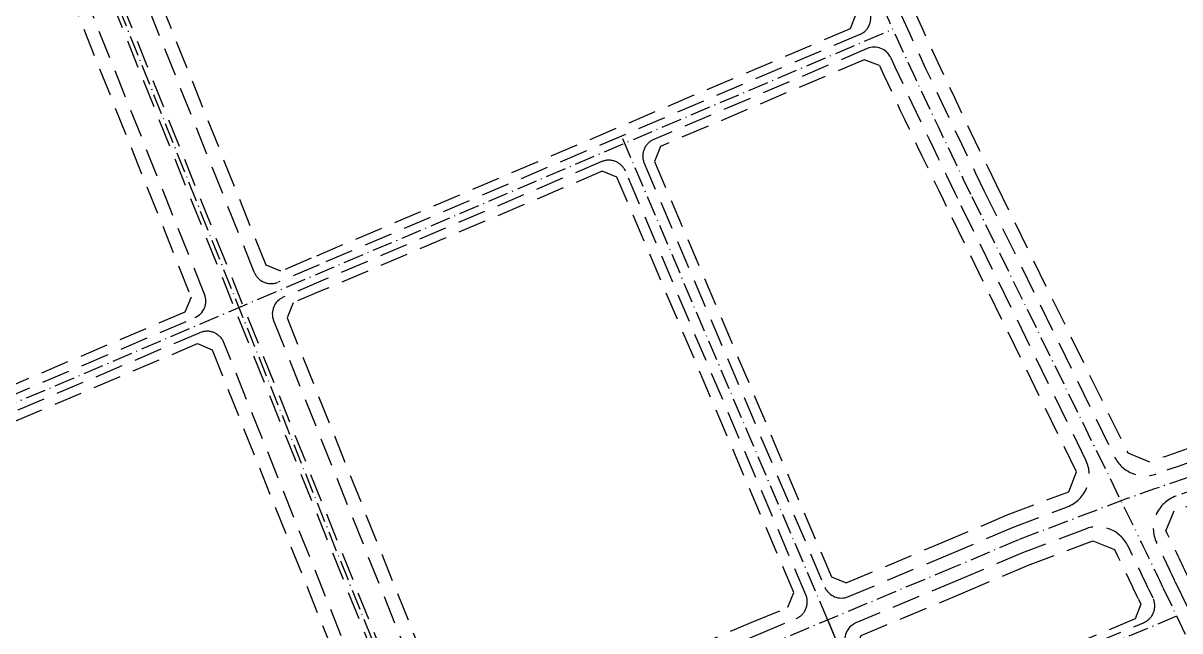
# Model space of a CAD drawing. Header units: metres. Extents: x 566107 to 571261, y 2062953 to 2068466.
# Drawn here: x 568171 to 568682, y 2067282 to 2067551 of the extents above; entities that cross this region are included whole.
import ezdxf

# ---------------------------------------------------------------- set-up
doc = ezdxf.new("R2010")
doc.units = ezdxf.units.M
doc.linetypes.add('ACAD_ISO10W100', pattern=[18.5, 12, -3, 0.5, -3])
doc.linetypes.add('HIDDEN', pattern=[0.375, 0.25, -0.125])
for name, color, linetype in [('LogDg phu', 7, 'CONTINUOUS'), ('TimDg', 222, 'CONTINUOUS'), ('ViaHeSphu', 32, 'CONTINUOUS')]:
    doc.layers.add(name, color=color, linetype=linetype)

msp = doc.modelspace()

# ---------------------------------------------------------------- linework, layer by layer
at = {"layer": 'LogDg phu', "linetype": 'HIDDEN', "ltscale": 50}
for points in [[(568671.4281985784, 2067351.757979896, -0.008669631117012046), (568723.674545412, 2067368.93012502), (569039.2084707505, 2067463.815067325, 0.5009542670063896), (569044.1500129949, 2067477.35817152), (569025.7234514618, 2067505.547201762, 0.06669569581426701), (569000.7307050067, 2067534.498265812), (568993.3622665709, 2067541.032295021, -0.02257350090256828), (568980.0231698381, 2067553.982089547), (568892.5780203184, 2067646.89964244, 0.01597905602660813), (568883.7980925469, 2067655.651106312), (568865.5377154137, 2067672.724562956), (568849.497047625, 2067688.095678004, -0.05811514959587562), (568819.0953996342, 2067724.885375597), (568769.5219238226, 2067801.464334091, -0.03742166230298952), (568754.7673368535, 2067828.49153656), (568726.2354519079, 2067891.551632786), (568690.1645007117, 2067959.709492948, 0.4146708685765457), (568669.8695807131, 2067965.939959368), (568448.8037890715, 2067848.503940926, 0.3783489197302633), (568444.6167867401, 2067837.348884949), (568486.5112383056, 2067727.492952804, 0.0228170072930558), (568595.366953932, 2067477.009720795), (568653.028131679, 2067359.324843775, 0.3792892769036508), (568671.4281985657, 2067351.757979933)], [(568540.5156291809, 2067545.870128125), (568301.7037766497, 2067444.175197585), (568283.6413922065, 2067436.483565399, -0.4205806942579562), (568273.0803754346, 2067440.870020664), (568175.9791253963, 2067683.353551752, -0.3830879926718878), (568185.1630290719, 2067708.450968808), (568422.1051216178, 2067834.32089985, -0.4510114031144588), (568434.7366273317, 2067829.579718453), (568475.2988996089, 2067723.217036416, 0.01501931962088643), (568544.671554461, 2067556.52479215, -0.4206209653321918), (568540.515629181, 2067545.870128125)], [(568251.1222696626, 2067431.142285235), (568156.2642012206, 2067668.024090349, 0.4460395944407323), (568128.3147344728, 2067678.251645233), (568027.0952824501, 2067624.481184657, 0.3612755007378313), (568022.7309044447, 2067613.836811077), (568099.9808278349, 2067367.822798186, 0.4433138351031368), (568110.7477302528, 2067362.859041504), (568246.8299382653, 2067420.807885101, 0.4078749683811497), (568251.1222696622, 2067431.142285235)], [(568281.632557764, 2067419.513309305), (568354.3081728636, 2067238.026049705, 0.420381577504846), (568374.1007375151, 2067229.797471734), (568399.3171633314, 2067240.515404063), (568495.8678432521, 2067280.967387508), (568512.4260091643, 2067287.90478716, 0.4159209931380634), (568516.6950290691, 2067298.417693247), (568437.0291553668, 2067485.498354828, 0.414213562373095), (568426.5343849801, 2067489.72443984), (568303.8541711094, 2067437.482661654), (568285.9248891614, 2067429.847709439, 0.4078749683850534), (568281.6325577642, 2067419.513309305)], [(568106.9046979607, 2067345.77269119), (568165.5402129219, 2067159.039064795, 0.4431113964215293), (568185.7188131596, 2067149.728046666), (568324.3919119048, 2067208.669345448, 0.4080723318739908), (568332.4493750702, 2067228.050320048), (568259.6744519917, 2067409.785573875, 0.420580694254702), (568249.1134352197, 2067414.17202914), (568111.4029150037, 2067355.529789906, 0.3857000129572137), (568106.9046979608, 2067345.77269119)], [(568712.1603026239, 2067352.716220227, 0.003422760220562704), (568680.2756923755, 2067342.014943622, 0.4500697631107843), (568671.6488157967, 2067321.282653321, -0.0023636765255383), (568679.8433765064, 2067304.178278298), (568743.4216999395, 2067169.846199458, -0.0038824073437812), (568756.5293794118, 2067141.586089865), (568759.2755277443, 2067135.542910464, 0.3783472389600339), (568768.9423374954, 2067131.215911942), (568801.8587960534, 2067141.489706057, 0.4482345643548724), (568806.7888196004, 2067152.368573563), (568798.1936817975, 2067171.756994214), (568779.8433093438, 2067217.59912931), (568752.7875878139, 2067282.822109536), (568728.3083047315, 2067349.819141345, 0.4013233229618085), (568718.3834390885, 2067354.701767802, 0.0017123829861753), (568712.1603020539, 2067352.71622004)], [(568658.9325399725, 2067319.992666756, 0.3875075220764906), (568640.1424902645, 2067327.447706429), (568612.3692214862, 2067316.940588594), (568583.9104109528, 2067304.844051638), (568538.8130756625, 2067285.949553308, 0.4142135623557235), (568534.5259200574, 2067275.479582113), (568547.2779772093, 2067245.043008088, 0.4142135623652329), (568557.7479484039, 2067240.755852483), (568665.8890156965, 2067286.06387794, 0.4275449078348104), (568670.0286069319, 2067296.864816688), (568668.9968778957, 2067299.044715414, 0.0029137928370708), (568658.9325399693, 2067319.992666754)]]:
    msp.add_lwpolyline(points, format="xyb", dxfattribs=at)
for points in [[(568344.6063212935, 2067235.352673897), (568199.8493577624, 2067596.843176364, 1.000000000010675), (568196.1360623864, 2067595.356206833), (568340.8938978955, 2067233.863526842, 0.9915047696054726)], [(568579.2447266099, 2067315.899925613), (568607.8972595586, 2067328.078805094), (568632.1997495531, 2067337.272866048, 0.4419942209101396), (568640.3621674184, 2067357.902263378), (568584.5909106889, 2067471.729863598, -0.00588653063622766), (568554.2001949658, 2067535.650245984, 0.4056109687073132), (568543.8009433732, 2067539.660883044), (568449.5357215407, 2067499.519260738, 0.4142135623865291), (568445.3096365286, 2067489.024490351), (568525.0325756219, 2067301.809821189, 0.4125081905630413), (568535.4844111161, 2067297.565600476)]]:
    msp.add_lwpolyline(points, format="xyb", close=True, dxfattribs=at)
at = {"layer": 'TimDg', "linetype": 'ACAD_ISO10W100', "ltscale": 0.75}
for points in [[(570000.7303062181, 2067879.165810913, 0.15132347483338), (569630.6979778858, 2067788.244448095), (569593.1865503386, 2067765.306083216, 0.0120590282986883), (569583.0547692049, 2067758.769655312), (569514.391074964, 2067712.089179128, 0.0163914063603625), (569501.1484639643, 2067702.436866524), (569469.5059902932, 2067677.745444813, -0.0465201108505125), (569438.2344835112, 2067657.7165969), (569326.1055014101, 2067599.81308495), (569061.071802309, 2067464.124227364), (568725.4256931718, 2067363.191303382, 0.0112163597713358), (568658.204890596, 2067340.71628266), (568610.5662882852, 2067322.69375848), (568582.0106165139, 2067310.55605025), (568402.0830146307, 2067235.171512525), (568167.1864909991, 2067135.331627879), (567925.5397158525, 2067029.063523875)], [(570000.7303062181, 2067879.165810913, 0.15132347483338), (569630.697977886, 2067788.244448095), (569593.1865503385, 2067765.306083216, 0.01205902829868824), (569583.0547692049, 2067758.769655312), (569514.3910749638, 2067712.089179128, 0.01639140636036252), (569501.1484639646, 2067702.436866524), (569469.5059902933, 2067677.745444813, -0.04652011085051248), (569438.2344835112, 2067657.7165969), (569326.1055014101, 2067599.81308495), (569061.071802309, 2067464.124227364), (568725.4256931719, 2067363.191303382, 0.01121635977133575), (568658.204890596, 2067340.716282659), (568610.5662882853, 2067322.69375848), (568582.010616514, 2067310.55605025), (568402.0830146308, 2067235.171512525), (568167.1864909991, 2067135.331627879), (567925.5397158525, 2067029.063523874)], [(569091.2426362742, 2064877.603168339), (569098.0833245073, 2065004.258577522, 0.1155759311696503), (569076.6612234834, 2065124.594927438), (568731.7585831989, 2066088.756516766), (568594.3423819309, 2066468.690270108), (568350.7433376566, 2067214.647222786), (568115.138804305, 2067803.004418648)], [(568480.9050689571, 2067725.35499461, 0.0228170072930688), (568589.9789323104, 2067474.369792197), (568662.6775768234, 2067325.99385932, -0.0033828700999223), (568674.4201271686, 2067301.611496925), (568737.9984506669, 2067167.279417947, -0.0038824073302669), (568751.0669246108, 2067139.103835335), (568792.0437337735, 2067048.930188823, -0.0070876098733844), (568814.7662046282, 2066996.984486253), (568828.719295355, 2066963.813627249, 0.0264240665818992), (568911.5880908637, 2066792.703781983), (569143.2825228443, 2066372.439919047, -0.0075170620276079), (569171.5196800678, 2066319.348936138), (569368.5424418903, 2065935.085595564, 0.0002777777783917)]]:
    msp.add_lwpolyline(points, format="xyb", dxfattribs=at)
for points in [[(567741.231617131, 2067206.796369474), (567993.7122732376, 2067309.216883061), (568555.0230853686, 2067548.24381345)], [(568526.3489951399, 2067287.232790139), (568435.2925034028, 2067501.062224523)], [(568526.3489951399, 2067287.232790139), (568435.2925034028, 2067501.062224523)], [(568680.4339530215, 2067288.905126499), (568428.3145385685, 2067183.274276586)], [(568779.2243520903, 2066637.043075203), (568668.5414550261, 2066925.574282581), (568567.3101484217, 2067189.46682509), (568526.3489951399, 2067287.232790139)], [(568526.3489951399, 2067287.232790139), (568567.3101484217, 2067189.46682509), (568668.541455026, 2066925.574282581), (568779.2243520905, 2066637.043075203), (568821.57940284, 2066539.872865387)]]:
    msp.add_lwpolyline(points, dxfattribs=at)
at = {"layer": 'ViaHeSphu', "linetype": 'HIDDEN', "ltscale": 50}
for points in [[(568184.5532354098, 2067696.803595897), (568424.9407012385, 2067824.50380071), (568431.137954559, 2067822.177688304), (568469.6927302607, 2067721.079078223, 0.0149400084190887), (568538.8106074601, 2067554.924751006), (568536.2715742922, 2067548.41042583), (568298.1995169243, 2067447.030527467), (568284.7541130462, 2067441.304976583), (568278.2951129627, 2067443.987683706), (568180.9735912007, 2067687.021282536)], [(568643.383845514, 2067322.258949021), (568653.0094617069, 2067318.449117353, -0.0030657955544431), (568663.5736286229, 2067296.477933902), (568664.6463397364, 2067294.211445797), (568662.173722204, 2067287.759941531), (568556.588670481, 2067243.522813758), (568550.0449384846, 2067246.202286011), (568538.4521592555, 2067273.871898761), (568541.1316315089, 2067280.415630758), (568586.2432530301, 2067299.316114612), (568614.6052024462, 2067311.371480341)]]:
    msp.add_lwpolyline(points, format="xyb", close=True, dxfattribs=at)
for points in [[(568492.117407654, 2067729.630910997, 0.0228170072930597), (568600.7549755537, 2067479.649649393), (568658.8537278825, 2067361.071694694), (568668.5382756134, 2067357.104904023, -0.008826105289701873), (568721.9234416953, 2067374.668959904), (569036.535195255, 2067469.276593782), (569038.5876317944, 2067474.901631581), (569020.7012480343, 2067502.264295621, 0.0666956958141037), (568996.7498660146, 2067530.009065336), (568989.3814275791, 2067536.543094544, -0.0225735009026589), (568975.653813466, 2067549.870067551), (568888.2086639464, 2067642.787620444, 0.015979056026805)], [(568534.560028144, 2067303.683641732), (568576.9118844692, 2067321.427862615), (568605.6612785957, 2067333.647913346), (568632.7773965715, 2067343.906419436), (568636.2446152624, 2067352.66934155), (568579.2028890669, 2067469.089935, -0.0057987722920857), (568549.19438858, 2067532.177853564), (568542.5026772332, 2067534.760459801), (568452.4829730717, 2067496.426736139), (568449.8416699392, 2067489.867504647), (568527.9894618394, 2067306.351779172), (568534.5600281439, 2067303.683641732)], [(568714.0304150466, 2067347.015108096, 0.003747319995193996), (568679.2153144557, 2067335.305135292), (568675.6749294078, 2067326.725615205, -0.0027539419106697), (568685.266625714, 2067306.745059947), (568748.8449492771, 2067172.412980832, -0.0038824073437812), (568761.9918340001, 2067144.068344862), (568764.2339561258, 2067139.13432652), (568771.0754214742, 2067136.071991456), (568802.0869462858, 2067145.751222913), (568803.7348746258, 2067149.387634362), (568794.5072982857, 2067170.202673722), (568776.1390376913, 2067216.089496225), (568749.0599754995, 2067281.368743571), (568725.6425385086, 2067345.459622608), (568719.1576587439, 2067348.653553948, 0.001651954186957379), (568714.0304149371, 2067347.01510806, -0.001651954186957379)]]:
    msp.add_lwpolyline(points, format="xyb", dxfattribs=at)
for points in [[(568105.4705820817, 2067370.367629208), (568030.4252919853, 2067609.360655434), (568033.3429940925, 2067616.47670065), (568140.212052048, 2067673.248381911), (568148.9961480175, 2067670.034015625), (568245.1647387063, 2067429.879543457), (568242.4232041657, 2067423.278907974), (568111.5687687793, 2067367.556243556)], [(568287.5900887202, 2067420.776051084), (568360.6574683179, 2067238.207410551), (568369.7006570614, 2067234.446754226), (568396.9843597959, 2067246.043357239), (568493.6240076625, 2067286.532615718), (568508.7347744887, 2067292.863596402), (568511.387412434, 2067299.395993586), (568433.2807076157, 2067482.815233601), (568426.7214761239, 2067485.456536734), (568303.7141246605, 2067433.075451245), (568290.331623261, 2067427.376686566)], [(568254.4597144637, 2067406.667910834), (568327.5186399849, 2067224.122158792), (568323.677392537, 2067214.885130448), (568180.6801407278, 2067154.105903473), (568172.1408246552, 2067158.04620289), (568112.9819883297, 2067346.446424985), (568116.0843362564, 2067353.175738996), (568248.0007143801, 2067409.350617957)]]:
    msp.add_lwpolyline(points, close=True, dxfattribs=at)

doc.saveas('drawing.dxf')
